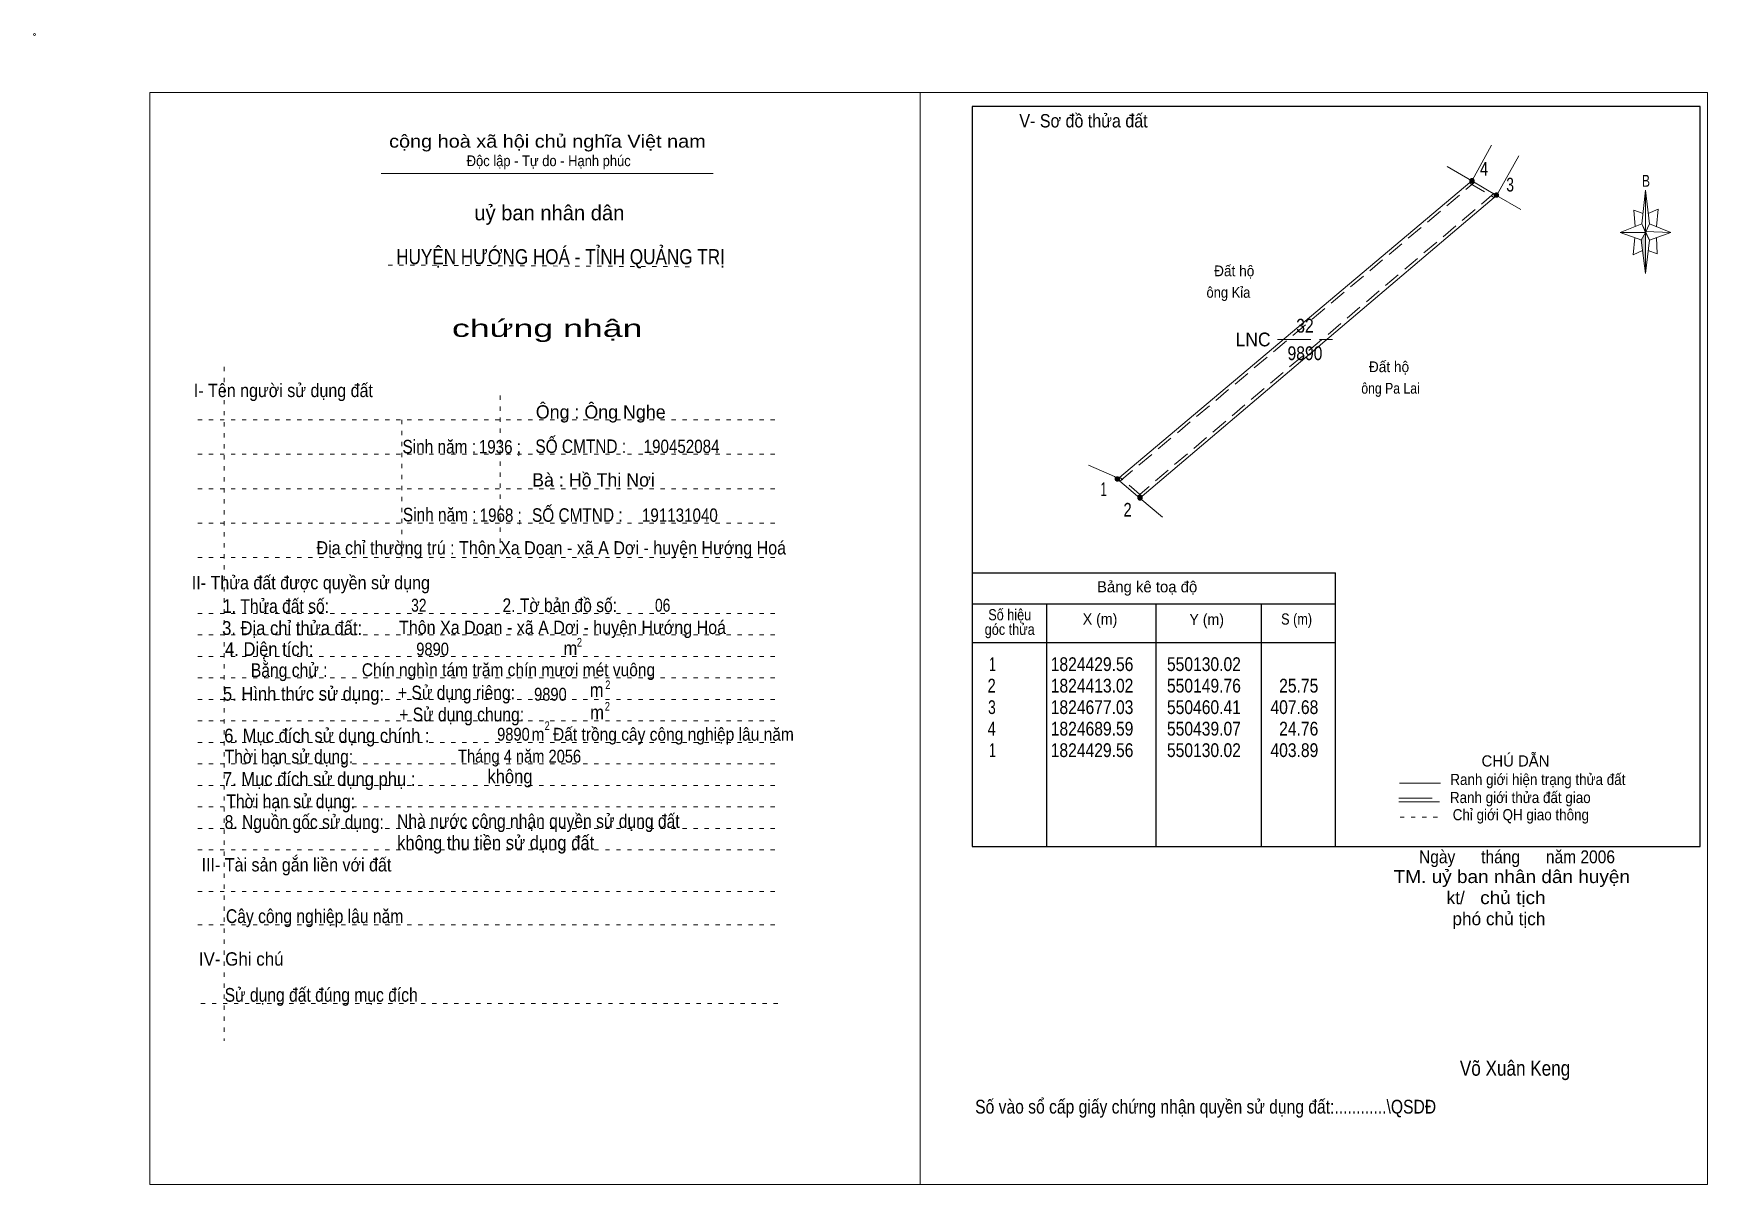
# Model space of a CAD drawing. Header units: centimetres. Extents: x -1.6 to 37.4, y -1.3 to 25.5.
import ezdxf
from ezdxf.enums import TextEntityAlignment as Align

# ---------------------------------------------------------------- set-up
doc = ezdxf.new("R2010")
doc.units = ezdxf.units.CM
doc.header["$LTSCALE"] = 0.13
for name, pattern in [('DOTTED', [1.5, 0.3, -1.2]), ('LONG_DASHED', [7.5, 6, -1.5]), ('MEDIUM_DASHED', [4.5, 3, -1.5])]:
    doc.linetypes.add(name, pattern=pattern)
for name, color, linetype, lineweight in [('1', 7, 'DOTTED', 13), ('10', 7, 'Continuous', 13), ('2', 7, 'Continuous', 25), ('3', 7, 'Continuous', 13), ('30', 7, 'Continuous', 13), ('32', 7, 'LONG_DASHED', 13), ('33', 7, 'LONG_DASHED', 13), ('35', 7, 'Continuous', 13)]:
    doc.layers.add(name, color=color, linetype=linetype, lineweight=lineweight)

msp = doc.modelspace()

# ---------------------------------------------------------------- hatches: boundary and pattern name
at = {"layer": '30'}
msp.add_hatch(color=256, dxfattribs=at).paths.add_polyline_path([(35.91, 20.87), (35.91, 19.91), (35.81, 20.69)])
at = {"layer": '32'}
for points in [[(31.9215, 22.0718, 1), (31.8215, 22.0718, 1)], [(32.4907, 21.7368, 1), (32.3907, 21.7368, 1)], [(23.6779, 15.1358, 1), (23.5779, 15.1358, 1)], [(24.2045, 14.6946, 1), (24.1045, 14.6946, 1)]]:
    msp.add_hatch(color=256, dxfattribs=at).paths.add_polyline_path(points)

# ---------------------------------------------------------------- linework, layer by layer
at = {"layer": '1', "linetype": 'Continuous'}
msp.add_line((6.51, 22.24), (14.23, 22.24), dxfattribs=at)
at = {"layer": '1'}
for p, q in [((6.67, 20.11), (13.82, 20.07)), ((2.86, 17.74), (2.86, 2.07)), ((9.28, 17.08), (9.28, 13.31)), ((2.25, 16.51), (15.75, 16.51)), ((6.99, 16.51), (6.99, 13.31)), ((2.25, 15.71), (15.75, 15.71)), ((2.25, 14.91), (15.75, 14.91)), ((2.25, 14.11), (15.75, 14.11)), ((2.25, 13.31), (15.75, 13.31)), ((2.25, 12.01), (15.75, 12.01)), ((2.25, 11.51), (15.75, 11.51)), ((2.25, 11.01), (15.75, 11.01)), ((2.25, 10.51), (15.75, 10.51)), ((2.25, 10.01), (15.75, 10.01)), ((2.25, 9.51), (15.75, 9.51)), ((2.25, 9.01), (15.75, 9.01)), ((2.25, 8.51), (15.75, 8.51)), ((2.25, 8.01), (15.75, 8.01)), ((2.25, 7.51), (15.75, 7.51)), ((2.25, 7.01), (15.75, 7.01)), ((2.25, 6.51), (15.75, 6.51)), ((2.25, 5.54), (15.75, 5.54)), ((2.25, 4.77), (15.75, 4.77)), ((2.32, 2.94), (15.82, 2.94))]:
    msp.add_line(p, q, dxfattribs=at)
at = {"layer": '10'}
for p, q in [((31.3, 22.4), (31.87, 22.07)), ((32.44, 21.73), (33.01, 21.4)), ((24.15, 14.69), (24.68, 14.25))]:
    msp.add_line(p, q, dxfattribs=at)
at = {"layer": '10', "linetype": 'MEDIUM_DASHED'}
for p, q in [((23.68, 15.08), (31.92, 22.02)), ((31.83, 22.01), (32.4, 21.67)), ((32.39, 21.78), (24.1, 14.74)), ((24.2, 14.74), (23.68, 15.18))]:
    msp.add_line(p, q, dxfattribs=at)
at = {"layer": '10'}
for points in [[(32.33, 22.9), (31.88, 22.08), (31.87, 22.07)], [(32.96, 22.65), (32.46, 21.75), (32.44, 21.73)], [(22.96, 15.46), (23.56, 15.19), (23.63, 15.13)]]:
    msp.add_lwpolyline(points, dxfattribs=at)
msp.add_lwpolyline([(24.15, 14.69), (23.63, 15.13), (31.87, 22.07), (32.44, 21.73)], close=True, dxfattribs=at)
msp.add_circle((-1.55, 25.47), 0.025, dxfattribs=at)
at = {"layer": '2'}
for p, q in [((20.25, 12.95), (28.7, 12.95)), ((28.7, 6.59), (28.7, 12.95)), ((20.25, 12.23), (28.7, 12.23)), ((21.99, 6.59), (21.99, 12.23)), ((24.53, 10.89), (24.53, 12.23)), ((26.97, 12.23), (26.97, 6.59)), ((20.25, 11.33), (28.7, 11.33))]:
    msp.add_line(p, q, dxfattribs=at)
msp.add_lwpolyline([(37.18, 23.8), (20.25, 23.8), (20.25, 6.59), (37.18, 6.59)], close=True, dxfattribs=at)
msp.add_lwpolyline([(24.53, 6.59), (24.53, 10.39), (24.53, 10.89)], dxfattribs=at)
at = {"layer": '3'}
msp.add_line((19.04, 24.12), (19.04, -1.27), dxfattribs=at)
for points in [[(19.04, 24.12), (1.13, 24.12), (1.13, -1.27), (19.04, -1.27)], [(19.04, -1.27), (37.35, -1.27), (37.35, 24.12), (19.04, 24.12)]]:
    msp.add_lwpolyline(points, dxfattribs=at)
at = {"layer": '30'}
for p, q in [((35.82, 21.07), (35.91, 21.85)), ((36, 21.07), (36.5, 20.87)), ((35.82, 20.69), (35.32, 20.87)), ((36, 20.69), (35.91, 19.91)), ((36.16, 20.75), (36.18, 20.37)), ((36.18, 20.37), (35.97, 20.45))]:
    msp.add_line(p, q, dxfattribs=at)
for points in [[(35.91, 21.85), (36, 21.07), (35.91, 20.87)], [(35.91, 20.87), (35.32, 20.87), (35.82, 21.07), (36, 20.69), (36.5, 20.87), (35.91, 20.89)], [(35.91, 20.87), (35.91, 19.91), (35.81, 20.69)]]:
    msp.add_lwpolyline(points, close=True, dxfattribs=at)
for points in [[(35.97, 21.31), (36.2, 21.41), (36.16, 21.01)], [(35.91, 20.87), (35.82, 21.07), (35.32, 20.87)], [(35.85, 21.31), (35.64, 21.39), (35.67, 21.01)], [(35.66, 20.75), (35.62, 20.35), (35.84, 20.45)], [(35.91, 20.87), (36, 20.69), (36.5, 20.87)]]:
    msp.add_lwpolyline(points, dxfattribs=at)
at = {"layer": '32'}
for centre in [(31.8715, 22.0718), (32.4407, 21.7368), (23.6279, 15.1358), (24.1545, 14.6946)]:
    msp.add_circle(centre, 0.05, dxfattribs=at)
at = {"layer": '33'}
msp.add_line((27.35, 18.38), (28.63, 18.38), dxfattribs=at)
at = {"layer": '35'}
for p, q in [((30.19, 8.06), (31.14, 8.06)), ((30.17, 7.63), (31.12, 7.63))]:
    msp.add_line(p, q, dxfattribs=at)
at = {"layer": '35', "linetype": 'LONG_DASHED'}
msp.add_line((30.17, 7.71), (31.12, 7.71), dxfattribs=at)
at = {"layer": '35', "linetype": 'DOTTED'}
msp.add_line((30.2, 7.27), (31.19, 7.27), dxfattribs=at)

# ---------------------------------------------------------------- texts
at = {"layer": '1'}
for s, height, width, p in [('V- Sơ đồ thửa đất', 0.31, 0.9, (22.84, 23.31)), ('cộng hoà xã hội chủ nghĩa Việt nam', 0.3, 1.15, (10.375, 22.84)), ('Độc lập - Tự do - Hạnh phúc', 0.25, 0.9, (10.405, 22.41)), ('chứng nhận', 0.4, 1.55, (10.37, 18.44)), ('I- Tên người sử dụng đất', 0.31, 0.9, (4.235, 17.04)), ('II- Thửa đất được quyền sử dụng', 0.31, 0.9, (4.875, 12.57)), ('III- Tài sản gắn liền với đất', 0.31, 0.9, (4.54, 6.01)), ('IV- Ghi chú', 0.31, 0.95, (3.255, 3.82))]:
    msp.add_text(s, height=height, dxfattribs=dict(at, width=width)).set_placement(p, align=Align.CENTER)
msp.add_text('uỷ ban nhân dân', height=0.35, dxfattribs=at).set_placement((10.42, 21.15), align=Align.CENTER)
at = {"layer": '10'}
for s, width, p in [('  Đất hộ', 0.95, (25.7, 19.85)), ('ông Kỉa', 0.9, (25.7, 19.35)), ('  Đất hộ', 0.95, (29.3, 17.62)), ('ông Pa Lai', 0.85, (29.3, 17.12))]:
    msp.add_text(s, height=0.25, dxfattribs=dict(at, width=width)).set_placement(p)
for s, height, p in [('Ông : Ông Nghe', 0.31, (11.615, 16.54)), ('Bà : Hồ Thị Nơi', 0.31, (11.445, 14.96)), ('kt/ ', 0.3, (31.55, 5.25)), ('phó chủ tịch ', 0.3, (32.555, 4.76))]:
    msp.add_text(s, height=height, dxfattribs=at).set_placement(p, align=Align.CENTER)
for s, height, width, p in [('Sinh năm :', 0.3149, 0.85, (7.86, 15.73)), ('1936 ;', 0.31, 0.85, (9.27, 15.73)), ('SỐ CMTND :', 0.3149, 0.85, (11.15, 15.74)), ('190452084', 0.31, 0.85, (13.495, 15.74)), ('Sinh năm :', 0.3149, 0.85, (7.87, 14.15)), ('1968 ;', 0.31, 0.85, (9.29, 14.14)), ('SỐ CMTND :', 0.3149, 0.85, (11.07, 14.14)), ('191131040', 0.31, 0.85, (13.455, 14.14)), ('Địa chỉ thường trú : Thôn Xa Doan - xã A Dơi - huyện Hướng Hoá', 0.31, 0.9, (10.465, 13.38)), ('32', 0.3, 0.8, (7.385, 12.05)), ('06', 0.3, 0.8, (13.055, 12.05)), (' Thôn Xa Doan - xã A Dơi - huyện Hướng Hoá', 0.31, 0.9, (10.675, 11.53)), ('9890', 0.3, 0.85, (7.705, 11.03)), ('Chín nghìn tám trăm chín mươi mét vuông ', 0.3, 0.9, (9.52, 10.55)), ('9890', 0.3, 0.85, (10.445, 9.98)), ('9890', 0.3, 0.85, (9.585, 9.05)), ('m  Đất trồng cây công nghiệp lâu năm ', 0.3, 0.9, (13.105, 9.05)), ('Tháng 4 năm 2056 ', 0.3, 0.85, (9.775, 8.54)), ('Ngày      tháng      năm 2006', 0.3, 0.9, (32.92, 6.2)), ('TM. uỷ ban nhân dân huyện', 0.3, 1.1, (32.8, 5.74)), ('chủ tịch', 0.3, 1.1, (32.825, 5.25)), ('Võ Xuân Keng ', 0.35, 0.85, (32.93, 1.26))]:
    msp.add_text(s, height=height, dxfattribs=dict(at, width=width)).set_placement(p, align=Align.CENTER)
at = {"layer": '2'}
for s, height, width, p in [('HUYỆN HƯỚNG HOÁ - TỈNH QUẢNG TRỊ', 0.35, 0.85, (10.68, 20.13)), ('Số hiệu', 0.2591, 0.85, (21.125, 11.85)), ('3. Địa chỉ thửa đất:', 0.32, 0.9, (4.44, 11.51)), ('góc thửa', 0.2591, 0.85, (21.125, 11.51)), ('X (m)', 0.2591, 0.95, (23.225, 11.75)), ('Y (m)', 0.2591, 0.95, (25.705, 11.74)), ('S (m)', 0.2591, 0.85, (27.795, 11.75)), ('Số vào sổ cấp giấy chứng nhận quyền sử dụng đất:............\\QSDĐ', 0.32, 0.85, (25.68, 0.38))]:
    msp.add_text(s, height=height, dxfattribs=dict(at, width=width)).set_placement(p, align=Align.CENTER)
msp.add_text('Bảng kê toạ độ', height=0.2591, dxfattribs=at).set_placement((24.32, 12.5), align=Align.CENTER)
for s, height, width, p in [('1. Thửa đất số:', 0.32, 0.85, (2.83, 12.02)), ('2. Tờ bản đồ số:', 0.32, 0.85, (9.33, 12.04)), ('4. Diện tích:', 0.32, 0.9, (2.88, 11.02)), ('m', 0.32, 0.9, (10.75, 11.04)), ('2', 0.2, 0.8, (11.06, 11.24)), ('Bằng chử :', 0.32, 0.85, (3.48, 10.53)), ('5. Hình thức sử dụng:', 0.32, 0.9, (2.83, 9.98)), ('+ Sử dụng riêng:', 0.32, 0.85, (6.9, 10.01)), ('m', 0.32, 0.9, (11.36, 10.07)), ('2', 0.2, 0.8, (11.72, 10.25)), ('+ Sử dụng chung:', 0.32, 0.85, (6.93, 9.5)), ('m', 0.32, 0.9, (11.37, 9.55)), ('2', 0.2, 0.8, (11.71, 9.75)), ('6. Mục đích sử dụng chính : ', 0.32, 0.9, (2.86, 9.01)), ('2', 0.2, 0.8, (10.31, 9.3)), ('Thời hạn sử dụng: ', 0.32, 0.85, (2.87, 8.52)), ('7. Mục đích sử dụng phụ : ', 0.32, 0.9, (2.83, 8)), ('không', 0.32, 0.9, (8.98, 8.06)), ('Thời hạn sử dụng: ', 0.32, 0.85, (2.91, 7.48)), ('8. Nguồn gốc sử dụng: ', 0.32, 0.85, (2.87, 7)), ('Nhà nước công nhận quyền sử dụng đất ', 0.32, 0.85, (6.88, 7.02)), ('không thu tiền sử dụng đất', 0.32, 0.9, (6.88, 6.52)), ('Cây công nghiệp lâu năm', 0.32, 0.85, (2.9, 4.81)), ('Sử dụng đất đúng mục đích', 0.32, 0.85, (2.87, 2.98))]:
    msp.add_text(s, height=height, dxfattribs=dict(at, width=width)).set_placement(p)
at = {"layer": '30', "width": 0.75}
msp.add_text('B', height=0.2756, dxfattribs=at).set_placement((35.92, 21.93), align=Align.CENTER)
at = {"layer": '30'}
for s, width, p in [('1', 0.65, (20.8, 10.67)), ('1824429.56', 0.85, (24, 10.67)), ('550130.02', 0.85, (26.5, 10.67)), ('550130.02', 0.85, (26.5, 10.67)), ('2', 0.8, (20.8, 10.17)), ('1824413.02', 0.85, (24, 10.17)), ('550149.76', 0.85, (26.5, 10.17)), ('25.75', 0.85, (28.3, 10.17)), ('3', 0.75, (20.8, 9.67)), ('1824677.03', 0.85, (24, 9.67)), ('550460.41', 0.85, (26.5, 9.67)), ('407.68', 0.85, (28.3, 9.67)), ('4', 0.8, (20.8, 9.17)), ('1824689.59', 0.85, (24, 9.17)), ('550439.07', 0.85, (26.5, 9.17)), ('24.76', 0.85, (28.3, 9.17)), ('1', 0.65, (20.8, 8.67)), ('1824429.56', 0.85, (24, 8.67)), ('550130.02', 0.85, (26.5, 8.67)), ('403.89', 0.85, (28.3, 8.67))]:
    msp.add_text(s, height=0.32, dxfattribs=dict(at, width=width)).set_placement(p, align=Align.RIGHT)
at = {"layer": '32'}
for s, width, p in [('4', 0.8, (32.155, 22.19)), ('3', 0.75, (32.76, 21.82)), ('1', 0.65, (23.31, 14.74)), ('2', 0.8, (23.865, 14.26))]:
    msp.add_text(s, height=0.32, dxfattribs=dict(at, width=width)).set_placement(p, align=Align.CENTER)
at = {"layer": '33', "width": 0.85}
for s, p in [('32', (27.99, 18.54)), ('9890', (27.99, 17.9))]:
    msp.add_text(s, height=0.32, dxfattribs=at).set_placement(p, align=Align.CENTER)
at = {"layer": '33', "width": 0.95}
msp.add_text('LNC', height=0.32, dxfattribs=at).set_placement((27.19, 18.22), align=Align.RIGHT)
at = {"layer": '35'}
msp.add_text('CHÚ DẪN', height=0.2591, dxfattribs=at).set_placement((32.885, 8.45), align=Align.CENTER)
at = {"layer": '35', "width": 0.9}
for s, p in [('Ranh giới hiện trạng thửa đất', (33.405, 8.02)), ('Ranh giới thửa đất giao ', (33.04, 7.6)), ('Chỉ giới QH giao thông', (33.01, 7.2))]:
    msp.add_text(s, height=0.2591, dxfattribs=at).set_placement(p, align=Align.CENTER)

doc.saveas('drawing.dxf')
